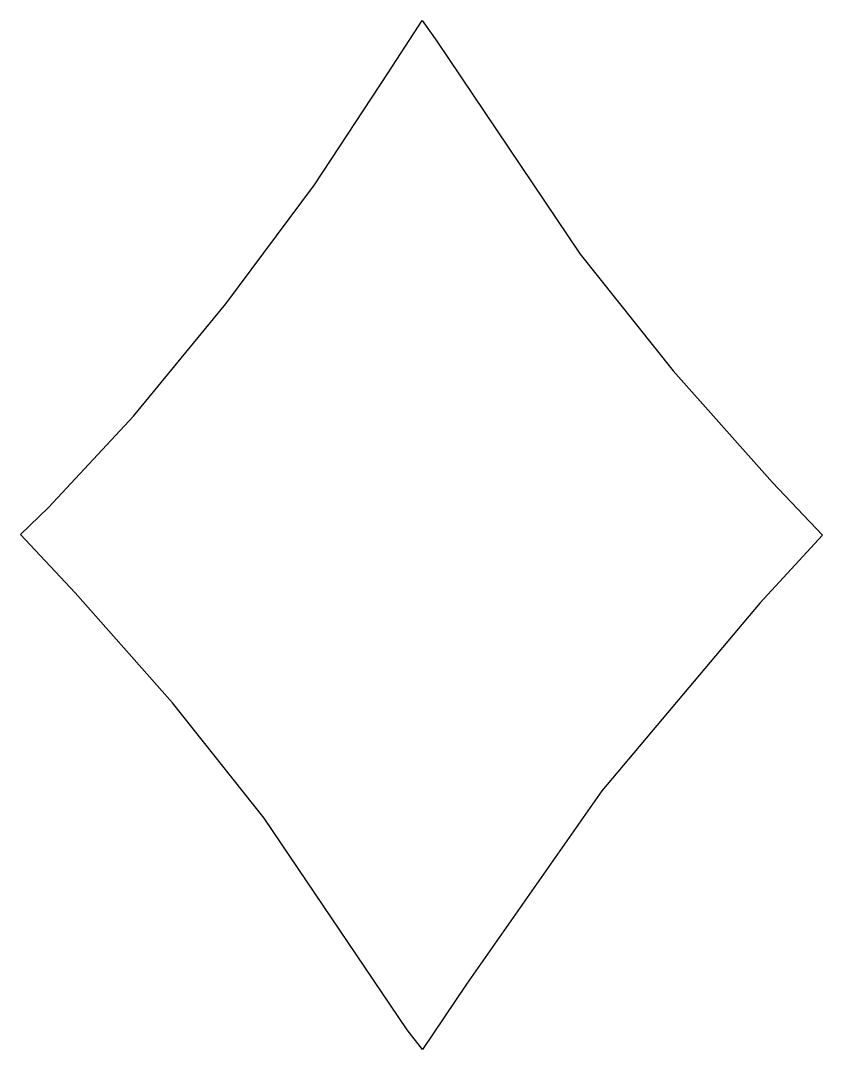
# Model space of a CAD drawing. Extents: x 0 to 19.5, y 0 to 25.
import ezdxf

# ---------------------------------------------------------------- set-up
doc = ezdxf.new("R2010")
doc.units = 0
doc.layers.add('Layer_1', color=7, linetype='CONTINUOUS')

msp = doc.modelspace()

# ---------------------------------------------------------------- linework, layer by layer
at = {"layer": 'Layer_1', "color": 7}
msp.add_lwpolyline([(9.392331, 0.475722), (5.917808, 5.621932), (3.693897, 8.424567), (1.327825, 11.096582), (0, 12.513002), (0.675466, 13.172372), (2.741761, 15.386828), (4.985983, 18.11519), (7.138022, 21.011848), (8.927765, 23.731192), (9.760168, 24.999982), (10.11319, 24.499172), (13.596323, 19.320822), (15.851772, 16.485521), (18.264584, 13.774142), (19.480538, 12.495502), (17.960737, 10.843622), (14.118088, 6.28587), (10.834531, 1.585722), (9.76836, 0.001062), (9.392331, 0.475722), (9.392331, 0.475722)], dxfattribs=at)

doc.saveas('drawing.dxf')
